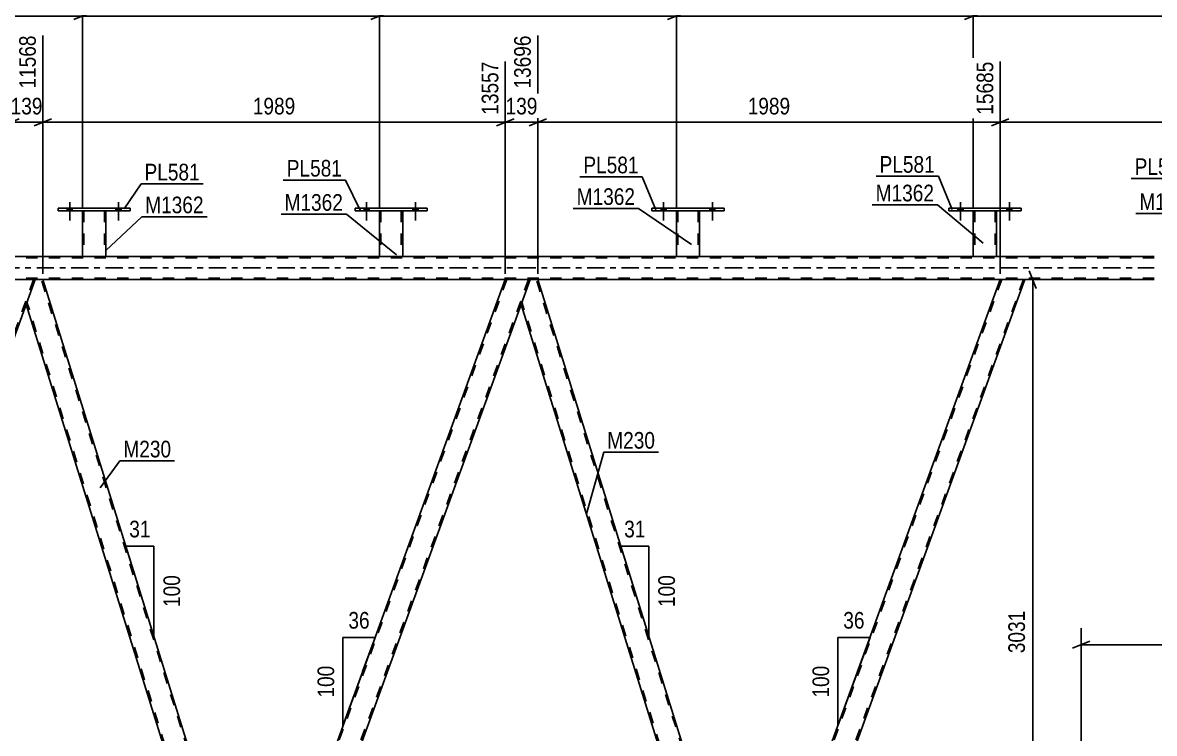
# Model space of a CAD drawing. Header units: millimetres. Extents: x 0 to 841, y 0 to 594.
# Drawn here: x 546 to 740.7, y 363.5 to 485.7 of the extents above; entities that cross this region are included whole.
import ezdxf

# ---------------------------------------------------------------- set-up
doc = ezdxf.new("R2010")
doc.units = ezdxf.units.MM
doc.linetypes.add('DXK_LINE_DOT2', pattern=[3.9198, 1.9599, -1.9599])
doc.linetypes.add('DXK_LINE_DOT3', pattern=[5.9187, 2.979, -0.9799, 0.9799, -0.9799])
doc.styles.add('Arial Narrow', font='ARIALN.TTF', dxfattribs={"height": 0.2})

# ---------------------------------------------------------------- blocks, each defined once
blk = doc.blocks.new('Bolt-247305070-21699 - 2862')
at = {"linetype": 'Continuous'}
for points in [[(706.92, 453.36), (707.8, 453.36), (707.8, 453.84), (706.92, 453.84)], [(715.32, 453.36), (716.2, 453.36), (716.2, 453.84), (715.32, 453.84)]]:
    blk.add_hatch(color=1, dxfattribs=at).paths.add_polyline_path(points)
at = {"color": 1, "linetype": 'Continuous'}
for p, q in [((706.92, 453.84), (706.92, 453.36)), ((707.36, 454.84), (707.36, 451.72)), ((707.8, 453.84), (707.8, 453.36)), ((715.32, 453.84), (715.32, 453.36)), ((715.76, 454.84), (715.76, 451.72)), ((716.2, 453.84), (716.2, 453.36))]:
    blk.add_line(p, q, dxfattribs=at)
blk = doc.blocks.new('Part-247305070-2915 - 2862')
at = {"color": 7, "linetype": 'DXK_LINE_DOT2'}
for p, q in [((740.65, 445.28), (86.78, 445.28)), ((560.32, 445.52), (556.32, 445.52)), ((611.4, 445.52), (607.4, 445.52)), ((662.48, 445.52), (658.48, 445.52)), ((713.56, 445.52), (709.56, 445.52)), ((740.65, 441.76), (86.78, 441.76)), ((549.49, 441.52), (543.92, 441.52)), ((634.63, 441.52), (629.05, 441.52)), ((718.44, 441.52), (714.19, 441.52))]:
    blk.add_line(p, q, dxfattribs=at)
at = {"color": 2, "linetype": 'Continuous'}
for p, q in [((556.32, 445.52), (509.24, 445.52)), ((607.4, 445.52), (560.32, 445.52)), ((658.48, 445.52), (611.4, 445.52)), ((709.56, 445.52), (662.48, 445.52)), ((740.65, 445.52), (713.56, 445.52)), ((629.05, 441.52), (549.49, 441.52)), ((714.19, 441.52), (634.63, 441.52)), ((740.65, 441.52), (718.44, 441.52))]:
    blk.add_line(p, q, dxfattribs=at)
at = {"color": 7, "linetype": 'DXK_LINE_DOT3'}
blk.add_line((86.78, 443.52), (740.65, 443.52), dxfattribs=at)
blk = doc.blocks.new('Bolt-247305070-21697 - 2862')
at = {"linetype": 'Continuous'}
for points in [[(655.84, 453.36), (656.72, 453.36), (656.72, 453.84), (655.84, 453.84)], [(664.24, 453.36), (665.12, 453.36), (665.12, 453.84), (664.24, 453.84)]]:
    blk.add_hatch(color=1, dxfattribs=at).paths.add_polyline_path(points)
at = {"color": 1, "linetype": 'Continuous'}
for p, q in [((655.84, 453.84), (655.84, 453.36)), ((656.28, 454.84), (656.28, 451.72)), ((656.72, 453.84), (656.72, 453.36)), ((664.24, 453.84), (664.24, 453.36)), ((664.68, 454.84), (664.68, 451.72)), ((665.12, 453.84), (665.12, 453.36))]:
    blk.add_line(p, q, dxfattribs=at)
blk = doc.blocks.new('Part-247305070-21668 - 2862')
at = {"color": 2, "linetype": 'Continuous'}
for p, q in [((603.2, 453.36), (603.2, 453.84)), ((603.2, 453.84), (615.6, 453.84)), ((615.6, 453.84), (615.6, 453.36)), ((615.6, 453.36), (603.2, 453.36))]:
    blk.add_line(p, q, dxfattribs=at)
blk = doc.blocks.new('Part-247305070-21666 - 2862')
at = {"color": 2, "linetype": 'Continuous'}
for p, q in [((552.12, 453.36), (552.12, 453.84)), ((552.12, 453.84), (564.52, 453.84)), ((564.52, 453.84), (564.52, 453.36)), ((564.52, 453.36), (552.12, 453.36))]:
    blk.add_line(p, q, dxfattribs=at)
blk = doc.blocks.new('Part-247305070-3084 - 2862')
at = {"color": 7, "linetype": 'DXK_LINE_DOT2'}
for p, q in [((629.31, 441.52), (585.19, 320.3)), ((633.05, 441.52), (588.93, 320.3)), ((633.31, 441.52), (631.76, 437.26)), ((586.69, 325.12), (584.93, 320.3)), ((590.94, 325.12), (589.19, 320.3)), ((589.19, 320.3), (584.93, 320.3))]:
    blk.add_line(p, q, dxfattribs=at)
at = {"color": 2, "linetype": 'Continuous'}
for p, q in [((629.05, 441.52), (586.69, 325.12)), ((629.05, 441.52), (633.31, 441.52)), ((631.76, 437.26), (590.94, 325.12))]:
    blk.add_line(p, q, dxfattribs=at)
blk = doc.blocks.new('Part-247305070-3089 - 2862')
at = {"color": 2, "linetype": 'Continuous'}
for p, q in [((633.31, 441.52), (631.76, 437.26)), ((634.63, 441.52), (633.31, 441.52)), ((671.33, 323.77), (634.63, 441.52)), ((631.76, 437.26), (668.22, 320.3)), ((671.33, 323.77), (671.06, 323.02)), ((671.06, 323.02), (670.07, 320.3))]:
    blk.add_line(p, q, dxfattribs=at)
at = {"color": 7, "linetype": 'DXK_LINE_DOT2'}
for p, q in [((671.19, 323.39), (634.38, 441.52)), ((668.47, 320.3), (631.9, 437.64)), ((671.31, 323.71), (671.06, 323.02)), ((670.07, 320.3), (668.22, 320.3))]:
    blk.add_line(p, q, dxfattribs=at)
blk = doc.blocks.new('Part-247305070-3094 - 2862')
at = {"color": 7, "linetype": 'DXK_LINE_DOT2'}
for p, q in [((714.44, 441.52), (670.32, 320.3)), ((718.19, 441.52), (674.07, 320.3)), ((671.33, 323.77), (670.07, 320.3)), ((674.32, 320.3), (670.07, 320.3))]:
    blk.add_line(p, q, dxfattribs=at)
at = {"color": 2, "linetype": 'Continuous'}
for p, q in [((714.19, 441.52), (671.33, 323.77)), ((718.44, 441.52), (674.32, 320.3)), ((714.19, 441.52), (718.44, 441.52))]:
    blk.add_line(p, q, dxfattribs=at)
blk = doc.blocks.new('Bolt-247305070-21696 - 2862')
at = {"linetype": 'Continuous'}
for points in [[(655.84, 453.36), (656.72, 453.36), (656.72, 453.84), (655.84, 453.84)], [(664.24, 453.36), (665.12, 453.36), (665.12, 453.84), (664.24, 453.84)]]:
    blk.add_hatch(color=1, dxfattribs=at).paths.add_polyline_path(points)
at = {"color": 1, "linetype": 'Continuous'}
for p, q in [((655.84, 453.84), (655.84, 453.36)), ((656.28, 454.84), (656.28, 451.72)), ((656.72, 453.84), (656.72, 453.36)), ((664.24, 453.84), (664.24, 453.36)), ((664.68, 454.84), (664.68, 451.72)), ((665.12, 453.84), (665.12, 453.36))]:
    blk.add_line(p, q, dxfattribs=at)
blk = doc.blocks.new('Part-247305070-3147 - 2862')
at = {"color": 7, "linetype": 'DXK_LINE_DOT2'}
for p, q in [((544.17, 441.52), (500.05, 320.3)), ((547.92, 441.52), (503.8, 320.3)), ((548.17, 441.52), (546.63, 437.26)), ((501.06, 323.77), (499.8, 320.3)), ((504.05, 320.3), (499.8, 320.3))]:
    blk.add_line(p, q, dxfattribs=at)
at = {"color": 2, "linetype": 'Continuous'}
for p, q in [((543.92, 441.52), (501.06, 323.77)), ((543.92, 441.52), (548.17, 441.52)), ((546.63, 437.26), (504.05, 320.3))]:
    blk.add_line(p, q, dxfattribs=at)
blk = doc.blocks.new('Part-247305070-3152 - 2862')
at = {"color": 2, "linetype": 'Continuous'}
for p, q in [((548.17, 441.52), (546.63, 437.26)), ((549.49, 441.52), (548.17, 441.52)), ((585.77, 325.12), (549.49, 441.52)), ((581.58, 325.12), (546.63, 437.26))]:
    blk.add_line(p, q, dxfattribs=at)
at = {"color": 7, "linetype": 'DXK_LINE_DOT2'}
for p, q in [((586.06, 323.39), (549.24, 441.52)), ((583.34, 320.3), (546.76, 437.64)), ((583.09, 320.3), (581.58, 325.12)), ((586.19, 323.77), (585.77, 325.12)), ((584.93, 320.3), (586.19, 323.77)), ((583.09, 320.3), (584.93, 320.3))]:
    blk.add_line(p, q, dxfattribs=at)
blk = doc.blocks.new('Part-247305070-21672 - 2862')
at = {"color": 2, "linetype": 'Continuous'}
for p, q in [((705.36, 453.36), (705.36, 453.84)), ((705.36, 453.84), (717.76, 453.84)), ((717.76, 453.84), (717.76, 453.36)), ((717.76, 453.36), (705.36, 453.36))]:
    blk.add_line(p, q, dxfattribs=at)
blk = doc.blocks.new('Part-247305070-21665 - 2862')
at = {"color": 2, "linetype": 'Continuous'}
for p, q in [((556.32, 445.52), (556.32, 453.36)), ((560.32, 453.36), (560.32, 445.52)), ((560.28, 445.52), (556.32, 445.52)), ((560.32, 445.52), (560.28, 445.52))]:
    blk.add_line(p, q, dxfattribs=at)
at = {"color": 7, "linetype": 'DXK_LINE_DOT2'}
for p, q in [((556.32, 453.36), (560.32, 453.36)), ((556.32, 453.36), (556.32, 453.36)), ((556.32, 453.36), (556.32, 453.36)), ((556.56, 453.36), (556.56, 445.52)), ((560.08, 453.36), (560.08, 445.52)), ((560.32, 453.36), (560.32, 453.36)), ((560.32, 453.36), (560.32, 453.36)), ((560.06, 445.52), (560.08, 445.52))]:
    blk.add_line(p, q, dxfattribs=at)
blk = doc.blocks.new('Part-247305070-21667 - 2862')
at = {"color": 2, "linetype": 'Continuous'}
for p, q in [((607.4, 445.52), (607.4, 453.36)), ((611.4, 453.36), (611.4, 445.52)), ((611.36, 445.52), (607.4, 445.52)), ((611.4, 445.52), (611.36, 445.52))]:
    blk.add_line(p, q, dxfattribs=at)
at = {"color": 7, "linetype": 'DXK_LINE_DOT2'}
for p, q in [((607.4, 453.36), (611.4, 453.36)), ((607.4, 453.36), (607.4, 453.36)), ((607.4, 453.36), (607.4, 453.36)), ((607.64, 453.36), (607.64, 445.52)), ((611.16, 453.36), (611.16, 445.52)), ((611.4, 453.36), (611.4, 453.36)), ((611.4, 453.36), (611.4, 453.36)), ((611.14, 445.52), (611.16, 445.52))]:
    blk.add_line(p, q, dxfattribs=at)
blk = doc.blocks.new('Part-247305070-21669 - 2862')
at = {"color": 2, "linetype": 'Continuous'}
for p, q in [((658.48, 445.52), (658.48, 453.36)), ((662.48, 453.36), (662.48, 445.52)), ((662.45, 445.52), (658.48, 445.52)), ((662.48, 445.52), (662.45, 445.52))]:
    blk.add_line(p, q, dxfattribs=at)
at = {"color": 7, "linetype": 'DXK_LINE_DOT2'}
for p, q in [((658.48, 453.36), (662.48, 453.36)), ((658.48, 453.36), (658.48, 453.36)), ((658.48, 453.36), (658.48, 453.36)), ((658.72, 453.36), (658.72, 445.52)), ((662.24, 453.36), (662.24, 445.52)), ((662.48, 453.36), (662.48, 453.36)), ((662.48, 453.36), (662.48, 453.36)), ((662.22, 445.52), (662.24, 445.52))]:
    blk.add_line(p, q, dxfattribs=at)
blk = doc.blocks.new('Part-247305070-21670 - 2862')
at = {"color": 2, "linetype": 'Continuous'}
for p, q in [((654.28, 453.36), (654.28, 453.84)), ((654.28, 453.84), (666.68, 453.84)), ((666.68, 453.84), (666.68, 453.36)), ((666.68, 453.36), (654.28, 453.36))]:
    blk.add_line(p, q, dxfattribs=at)
blk = doc.blocks.new('Part-247305070-21671 - 2862')
at = {"color": 2, "linetype": 'Continuous'}
for p, q in [((709.56, 445.52), (709.56, 453.36)), ((713.56, 453.36), (713.56, 445.52)), ((713.53, 445.52), (709.56, 445.52)), ((713.56, 445.52), (713.53, 445.52))]:
    blk.add_line(p, q, dxfattribs=at)
at = {"color": 7, "linetype": 'DXK_LINE_DOT2'}
for p, q in [((709.56, 453.36), (713.56, 453.36)), ((709.56, 453.36), (709.56, 453.36)), ((709.56, 453.36), (709.56, 453.36)), ((709.8, 453.36), (709.8, 445.52)), ((713.32, 453.36), (713.32, 445.52)), ((713.56, 453.36), (713.56, 453.36)), ((713.56, 453.36), (713.56, 453.36)), ((713.3, 445.52), (713.32, 445.52))]:
    blk.add_line(p, q, dxfattribs=at)
blk = doc.blocks.new('Bolt-247305070-21692 - 2862')
at = {"linetype": 'Continuous'}
for points in [[(553.68, 453.36), (554.56, 453.36), (554.56, 453.84), (553.68, 453.84)], [(562.08, 453.36), (562.96, 453.36), (562.96, 453.84), (562.08, 453.84)]]:
    blk.add_hatch(color=1, dxfattribs=at).paths.add_polyline_path(points)
at = {"color": 1, "linetype": 'Continuous'}
for p, q in [((553.68, 453.84), (553.68, 453.36)), ((554.12, 454.84), (554.12, 451.72)), ((554.56, 453.84), (554.56, 453.36)), ((562.08, 453.84), (562.08, 453.36)), ((562.52, 454.84), (562.52, 451.72)), ((562.96, 453.84), (562.96, 453.36))]:
    blk.add_line(p, q, dxfattribs=at)
blk = doc.blocks.new('Bolt-247305070-21693 - 2862')
at = {"linetype": 'Continuous'}
for points in [[(553.68, 453.36), (554.56, 453.36), (554.56, 453.84), (553.68, 453.84)], [(562.08, 453.36), (562.96, 453.36), (562.96, 453.84), (562.08, 453.84)]]:
    blk.add_hatch(color=1, dxfattribs=at).paths.add_polyline_path(points)
at = {"color": 1, "linetype": 'Continuous'}
for p, q in [((553.68, 453.84), (553.68, 453.36)), ((554.12, 454.84), (554.12, 451.72)), ((554.56, 453.84), (554.56, 453.36)), ((562.08, 453.84), (562.08, 453.36)), ((562.52, 454.84), (562.52, 451.72)), ((562.96, 453.84), (562.96, 453.36))]:
    blk.add_line(p, q, dxfattribs=at)
blk = doc.blocks.new('Bolt-247305070-21694 - 2862')
at = {"linetype": 'Continuous'}
for points in [[(604.76, 453.36), (605.64, 453.36), (605.64, 453.84), (604.76, 453.84)], [(613.16, 453.36), (614.04, 453.36), (614.04, 453.84), (613.16, 453.84)]]:
    blk.add_hatch(color=1, dxfattribs=at).paths.add_polyline_path(points)
at = {"color": 1, "linetype": 'Continuous'}
for p, q in [((604.76, 453.84), (604.76, 453.36)), ((605.2, 454.84), (605.2, 451.72)), ((605.64, 453.84), (605.64, 453.36)), ((613.16, 453.84), (613.16, 453.36)), ((613.6, 454.84), (613.6, 451.72)), ((614.04, 453.84), (614.04, 453.36))]:
    blk.add_line(p, q, dxfattribs=at)
blk = doc.blocks.new('Bolt-247305070-21695 - 2862')
at = {"linetype": 'Continuous'}
for points in [[(604.76, 453.36), (605.64, 453.36), (605.64, 453.84), (604.76, 453.84)], [(613.16, 453.36), (614.04, 453.36), (614.04, 453.84), (613.16, 453.84)]]:
    blk.add_hatch(color=1, dxfattribs=at).paths.add_polyline_path(points)
at = {"color": 1, "linetype": 'Continuous'}
for p, q in [((604.76, 453.84), (604.76, 453.36)), ((605.2, 454.84), (605.2, 451.72)), ((605.64, 453.84), (605.64, 453.36)), ((613.16, 453.84), (613.16, 453.36)), ((613.6, 454.84), (613.6, 451.72)), ((614.04, 453.84), (614.04, 453.36))]:
    blk.add_line(p, q, dxfattribs=at)
blk = doc.blocks.new('Bolt-247305070-21698 - 2862')
at = {"linetype": 'Continuous'}
for points in [[(706.92, 453.36), (707.8, 453.36), (707.8, 453.84), (706.92, 453.84)], [(715.32, 453.36), (716.2, 453.36), (716.2, 453.84), (715.32, 453.84)]]:
    blk.add_hatch(color=1, dxfattribs=at).paths.add_polyline_path(points)
at = {"color": 1, "linetype": 'Continuous'}
for p, q in [((706.92, 453.84), (706.92, 453.36)), ((707.36, 454.84), (707.36, 451.72)), ((707.8, 453.84), (707.8, 453.36)), ((715.32, 453.84), (715.32, 453.36)), ((715.76, 454.84), (715.76, 451.72)), ((716.2, 453.84), (716.2, 453.36))]:
    blk.add_line(p, q, dxfattribs=at)
blk = doc.blocks.new('StraightDimension-247305070-39368 - 2862')
at = {"color": 7, "linetype": 'Continuous'}
for p, q in [((709.56, 453.84), (709.56, 497.3)), ((754.55, 453.84), (754.55, 497.3)), ((711.06, 487.46), (708.06, 486.26)), ((709.56, 486.86), (754.55, 486.86)), ((753.05, 486.26), (756.05, 487.46))]:
    blk.add_line(p, q, dxfattribs=at)
at = {"color": 0, "linetype": 'Continuous'}
blk.add_wipeout([(753.95, 497.9), (749.75, 497.9), (749.75, 487.56), (753.95, 487.56)], dxfattribs=at)
at = {"color": 0}
blk.add_wipeout([(736.31, 487.61), (736.31, 491.81), (727.8, 491.81), (727.8, 487.61)], dxfattribs=at)
at = {"color": 3, "linetype": 'Continuous', "style": 'Arial Narrow'}
blk.add_text('16847', height=2.863, rotation=90.0002, dxfattribs=at).set_placement((753.35, 488.16))
at = {"color": 3, "style": 'Arial Narrow'}
blk.add_text('1277', height=2.863, dxfattribs=at).set_placement((728.4, 488.21))
blk = doc.blocks.new('StraightDimension-247305070-3946 - 2862')
at = {"color": 7, "linetype": 'Continuous'}
for p, q in [((549.49, 442.52), (549.49, 483.53)), ((543.92, 442.52), (543.92, 479.03)), ((542.42, 467.99), (545.42, 469.19)), ((550.99, 469.19), (547.99, 467.99)), ((543.92, 468.59), (549.49, 468.59))]:
    blk.add_line(p, q, dxfattribs=at)
at = {"color": 0}
blk.add_wipeout([(550.05, 469.34), (550.05, 473.54), (543.36, 473.54), (543.36, 469.34)], dxfattribs=at)
at = {"color": 0, "linetype": 'Continuous'}
blk.add_wipeout([(548.89, 484.13), (544.69, 484.13), (544.69, 473.79), (548.89, 473.79)], dxfattribs=at)
at = {"color": 3, "linetype": 'Continuous', "style": 'Arial Narrow'}
blk.add_text('11568', height=2.863, rotation=90.0002, dxfattribs=at).set_placement((548.29, 474.39))
at = {"color": 3, "style": 'Arial Narrow'}
blk.add_text('139', height=2.863, dxfattribs=at).set_placement((543.96, 469.94))
blk = doc.blocks.new('AngleDimension-247305070-20031 - 2862')
at = {"color": 7, "linetype": 'Continuous'}
for p, q in [((601.11, 379.98), (606.65, 379.98)), ((601.11, 364.75), (606.65, 379.98)), ((601.11, 364.75), (601.11, 379.98)), ((604.51, 374.1), (606.65, 379.98))]:
    blk.add_line(p, q, dxfattribs=at)
at = {"color": 0}
for points in [[(606.31, 380.88), (606.31, 385.08), (601.46, 385.08), (601.46, 380.88)], [(600.21, 375.71), (596.01, 375.71), (596.01, 369.02), (600.21, 369.02)]]:
    blk.add_wipeout(points, dxfattribs=at)
at = {"color": 3, "style": 'Arial Narrow'}
blk.add_text('36', height=2.863, dxfattribs=at).set_placement((602.06, 381.48))
blk.add_text('100', height=2.863, rotation=90.0002, dxfattribs=at).set_placement((599.61, 369.62))
blk = doc.blocks.new('AngleDimension-247305070-20045 - 2862')
at = {"color": 7, "linetype": 'Continuous'}
for p, q in [((686.25, 379.98), (691.79, 379.98)), ((686.25, 364.75), (691.79, 379.98)), ((686.25, 364.75), (686.25, 379.98)), ((689.65, 374.1), (691.79, 379.98))]:
    blk.add_line(p, q, dxfattribs=at)
at = {"color": 0}
for points in [[(691.45, 380.88), (691.45, 385.08), (686.59, 385.08), (686.59, 380.88)], [(685.35, 375.71), (681.15, 375.71), (681.15, 369.02), (685.35, 369.02)]]:
    blk.add_wipeout(points, dxfattribs=at)
at = {"color": 3, "style": 'Arial Narrow'}
blk.add_text('36', height=2.863, dxfattribs=at).set_placement((687.19, 381.48))
blk.add_text('100', height=2.863, rotation=90.0002, dxfattribs=at).set_placement((684.75, 369.62))
blk = doc.blocks.new('StraightDimension-247305070-39369 - 2862')
at = {"color": 7, "linetype": 'Continuous'}
for p, q in [((658.48, 453.84), (658.48, 497.3)), ((709.56, 453.84), (709.56, 497.3)), ((659.98, 487.46), (656.98, 486.26)), ((658.48, 486.86), (709.56, 486.86)), ((708.06, 486.26), (711.06, 487.46))]:
    blk.add_line(p, q, dxfattribs=at)
at = {"color": 0, "linetype": 'Continuous'}
blk.add_wipeout([(708.96, 497.9), (704.76, 497.9), (704.76, 487.56), (708.96, 487.56)], dxfattribs=at)
at = {"color": 0}
blk.add_wipeout([(688.28, 487.61), (688.28, 491.81), (679.77, 491.81), (679.77, 487.61)], dxfattribs=at)
at = {"color": 3, "linetype": 'Continuous', "style": 'Arial Narrow'}
blk.add_text('15570', height=2.863, rotation=90.0002, dxfattribs=at).set_placement((708.36, 488.16))
at = {"color": 3, "style": 'Arial Narrow'}
blk.add_text('1277', height=2.863, dxfattribs=at).set_placement((680.37, 488.21))
blk = doc.blocks.new('StraightDimension-247305070-3872 - 2862')
at = {"color": 7, "linetype": 'Continuous'}
for p, q in [((714.19, 442.52), (714.19, 479.03)), ((779.28, 446.52), (779.28, 479.03)), ((715.69, 469.19), (712.69, 467.99)), ((777.78, 467.99), (780.78, 469.19)), ((714.19, 468.59), (779.28, 468.59))]:
    blk.add_line(p, q, dxfattribs=at)
at = {"color": 0, "linetype": 'Continuous'}
blk.add_wipeout([(778.68, 479.63), (774.48, 479.63), (774.48, 469.29), (778.68, 469.29)], dxfattribs=at)
at = {"color": 0}
blk.add_wipeout([(750.99, 469.34), (750.99, 473.54), (742.47, 473.54), (742.47, 469.34)], dxfattribs=at)
at = {"color": 3, "linetype": 'Continuous', "style": 'Arial Narrow'}
blk.add_text('17465', height=2.863, rotation=90.0002, dxfattribs=at).set_placement((778.08, 469.89))
at = {"color": 3, "style": 'Arial Narrow'}
blk.add_text('1780', height=2.863, dxfattribs=at).set_placement((743.07, 469.94))
blk = doc.blocks.new('StraightDimension-247305070-3883 - 2862')
at = {"color": 7, "linetype": 'Continuous'}
for p, q in [((634.63, 442.52), (634.63, 483.53)), ((714.19, 442.52), (714.19, 479.03)), ((636.13, 469.19), (633.13, 467.99)), ((712.69, 467.99), (715.69, 469.19)), ((634.63, 468.59), (714.19, 468.59))]:
    blk.add_line(p, q, dxfattribs=at)
at = {"color": 0, "linetype": 'Continuous'}
blk.add_wipeout([(713.59, 479.63), (709.39, 479.63), (709.39, 469.29), (713.59, 469.29)], dxfattribs=at)
at = {"color": 0}
blk.add_wipeout([(678.66, 469.34), (678.66, 473.54), (670.15, 473.54), (670.15, 469.34)], dxfattribs=at)
at = {"color": 3, "linetype": 'Continuous', "style": 'Arial Narrow'}
blk.add_text('15685', height=2.863, rotation=90.0002, dxfattribs=at).set_placement((712.99, 469.89))
at = {"color": 3, "style": 'Arial Narrow'}
blk.add_text('1989', height=2.863, dxfattribs=at).set_placement((670.75, 469.94))
blk = doc.blocks.new('StraightDimension-247305070-3904 - 2862')
at = {"color": 7, "linetype": 'Continuous'}
for p, q in [((634.63, 442.52), (634.63, 483.53)), ((629.05, 442.52), (629.05, 479.03)), ((627.55, 467.99), (630.55, 469.19)), ((636.13, 469.19), (633.13, 467.99)), ((629.05, 468.59), (634.63, 468.59))]:
    blk.add_line(p, q, dxfattribs=at)
at = {"color": 0}
blk.add_wipeout([(635.18, 469.34), (635.18, 473.54), (628.5, 473.54), (628.5, 469.34)], dxfattribs=at)
at = {"color": 0, "linetype": 'Continuous'}
blk.add_wipeout([(634.03, 484.13), (629.83, 484.13), (629.83, 473.79), (634.03, 473.79)], dxfattribs=at)
at = {"color": 3, "linetype": 'Continuous', "style": 'Arial Narrow'}
blk.add_text('13696', height=2.863, rotation=90.0002, dxfattribs=at).set_placement((633.43, 474.39))
at = {"color": 3, "style": 'Arial Narrow'}
blk.add_text('139', height=2.863, dxfattribs=at).set_placement((629.1, 469.94))
blk = doc.blocks.new('StraightDimension-247305070-3925 - 2862')
at = {"color": 7, "linetype": 'Continuous'}
for p, q in [((549.49, 442.52), (549.49, 483.53)), ((629.05, 442.52), (629.05, 479.03)), ((550.99, 469.19), (547.99, 467.99)), ((627.55, 467.99), (630.55, 469.19)), ((549.49, 468.59), (629.05, 468.59))]:
    blk.add_line(p, q, dxfattribs=at)
at = {"color": 0, "linetype": 'Continuous'}
blk.add_wipeout([(628.45, 479.63), (624.25, 479.63), (624.25, 469.29), (628.45, 469.29)], dxfattribs=at)
at = {"color": 0}
blk.add_wipeout([(593.53, 469.34), (593.53, 473.54), (585.02, 473.54), (585.02, 469.34)], dxfattribs=at)
at = {"color": 3, "linetype": 'Continuous', "style": 'Arial Narrow'}
blk.add_text('13557', height=2.863, rotation=90.0002, dxfattribs=at).set_placement((627.85, 469.89))
at = {"color": 3, "style": 'Arial Narrow'}
blk.add_text('1989', height=2.863, dxfattribs=at).set_placement((585.62, 469.94))
blk = doc.blocks.new('StraightDimension-247305070-4208 - 2862')
at = {"color": 7, "linetype": 'Continuous'}
for p, q in [((720.39, 440.02), (719.19, 443.02)), ((715.19, 441.52), (722.19, 441.52)), ((719.79, 320.3), (719.79, 441.52)), ((719.19, 321.8), (720.39, 318.8)), ((671.07, 320.3), (722.19, 320.3))]:
    blk.add_line(p, q, dxfattribs=at)
at = {"color": 0}
blk.add_wipeout([(719.04, 385.16), (714.84, 385.16), (714.84, 376.65), (719.04, 376.65)], dxfattribs=at)
at = {"color": 3, "style": 'Arial Narrow'}
blk.add_text('3031', height=2.863, rotation=90.0002, dxfattribs=at).set_placement((718.44, 377.25))
blk = doc.blocks.new('StraightDimension-247305070-4255 - 2862')
at = {"color": 7, "linetype": 'Continuous'}
for p, q in [((798.08, 442.02), (796.88, 445.02)), ((780.92, 443.52), (799.88, 443.52)), ((797.48, 317.66), (797.48, 443.52)), ((730.18, 317.66), (799.88, 317.66)), ((796.88, 319.16), (798.08, 316.16))]:
    blk.add_line(p, q, dxfattribs=at)
at = {"color": 0}
blk.add_wipeout([(796.73, 384.84), (792.53, 384.84), (792.53, 376.33), (796.73, 376.33)], dxfattribs=at)
at = {"color": 3, "style": 'Arial Narrow'}
blk.add_text('3147', height=2.863, rotation=90.0002, dxfattribs=at).set_placement((796.13, 376.93))
blk = doc.blocks.new('StraightDimension-247305070-14807 - 2862')
at = {"color": 7, "linetype": 'Continuous'}
for p, q in [((779.28, 440.52), (779.28, 376.31)), ((728.12, 321.3), (728.12, 381.56)), ((729.62, 379.31), (726.62, 378.11)), ((728.12, 378.71), (779.28, 378.71)), ((777.78, 378.11), (780.78, 379.31))]:
    blk.add_line(p, q, dxfattribs=at)
at = {"color": 0}
blk.add_wipeout([(757.95, 379.46), (757.95, 383.66), (749.44, 383.66), (749.44, 379.46)], dxfattribs=at)
at = {"color": 3, "style": 'Arial Narrow'}
blk.add_text('1431', height=2.863, dxfattribs=at).set_placement((750.04, 380.06))
blk = doc.blocks.new('AngleDimension-247305070-20059 - 2862')
at = {"color": 7, "linetype": 'Continuous'}
for p, q in [((650.99, 389.03), (648.91, 395.68)), ((653.73, 395.68), (648.91, 395.68)), ((653.73, 380.21), (648.91, 395.68)), ((653.73, 380.21), (653.73, 395.68))]:
    blk.add_line(p, q, dxfattribs=at)
at = {"color": 0}
for points in [[(653.75, 396.58), (653.75, 400.78), (648.9, 400.78), (648.9, 396.58)], [(658.83, 391.29), (654.63, 391.29), (654.63, 384.6), (658.83, 384.6)]]:
    blk.add_wipeout(points, dxfattribs=at)
at = {"color": 3, "style": 'Arial Narrow'}
blk.add_text('31', height=2.863, dxfattribs=at).set_placement((649.5, 397.18))
blk.add_text('100', height=2.863, rotation=90.0002, dxfattribs=at).set_placement((658.23, 385.2))
blk = doc.blocks.new('AngleDimension-247305070-20073 - 2862')
at = {"color": 7, "linetype": 'Continuous'}
for p, q in [((565.85, 389.03), (563.78, 395.68)), ((568.6, 395.68), (563.78, 395.68)), ((568.6, 380.21), (563.78, 395.68)), ((568.6, 380.21), (568.6, 395.68))]:
    blk.add_line(p, q, dxfattribs=at)
at = {"color": 0}
for points in [[(568.62, 396.58), (568.62, 400.78), (563.76, 400.78), (563.76, 396.58)], [(573.7, 391.29), (569.5, 391.29), (569.5, 384.6), (573.7, 384.6)]]:
    blk.add_wipeout(points, dxfattribs=at)
at = {"color": 3, "style": 'Arial Narrow'}
blk.add_text('31', height=2.863, dxfattribs=at).set_placement((564.36, 397.18))
blk.add_text('100', height=2.863, rotation=90.0002, dxfattribs=at).set_placement((573.1, 385.2))
blk = doc.blocks.new('StraightDimension-247305070-39370 - 2862')
at = {"color": 7, "linetype": 'Continuous'}
for p, q in [((607.4, 453.7), (607.4, 497.3)), ((658.48, 453.84), (658.48, 497.3)), ((608.9, 487.46), (605.9, 486.26)), ((607.4, 486.86), (658.48, 486.86)), ((656.98, 486.26), (659.98, 487.46))]:
    blk.add_line(p, q, dxfattribs=at)
at = {"color": 0, "linetype": 'Continuous'}
blk.add_wipeout([(657.88, 497.9), (653.68, 497.9), (653.68, 487.56), (657.88, 487.56)], dxfattribs=at)
at = {"color": 0}
blk.add_wipeout([(637.2, 487.61), (637.2, 491.81), (628.69, 491.81), (628.69, 487.61)], dxfattribs=at)
at = {"color": 3, "linetype": 'Continuous', "style": 'Arial Narrow'}
blk.add_text('14293', height=2.863, rotation=90.0002, dxfattribs=at).set_placement((657.28, 488.16))
at = {"color": 3, "style": 'Arial Narrow'}
blk.add_text('1277', height=2.863, dxfattribs=at).set_placement((629.29, 488.21))
blk = doc.blocks.new('StraightDimension-247305070-39371 - 2862')
at = {"color": 7, "linetype": 'Continuous'}
for p, q in [((556.32, 453.95), (556.32, 497.3)), ((607.4, 453.7), (607.4, 497.3)), ((557.82, 487.46), (554.82, 486.26)), ((556.32, 486.86), (607.4, 486.86)), ((605.9, 486.26), (608.9, 487.46))]:
    blk.add_line(p, q, dxfattribs=at)
at = {"color": 0, "linetype": 'Continuous'}
blk.add_wipeout([(606.8, 497.9), (602.6, 497.9), (602.6, 487.56), (606.8, 487.56)], dxfattribs=at)
at = {"color": 0}
blk.add_wipeout([(586.12, 487.61), (586.12, 491.81), (577.6, 491.81), (577.6, 487.61)], dxfattribs=at)
at = {"color": 3, "linetype": 'Continuous', "style": 'Arial Narrow'}
blk.add_text('13015', height=2.863, rotation=90.0002, dxfattribs=at).set_placement((606.2, 488.16))
at = {"color": 3, "style": 'Arial Narrow'}
blk.add_text('1277', height=2.863, dxfattribs=at).set_placement((578.2, 488.21))
blk = doc.blocks.new('StraightDimension-247305070-39372 - 2862')
at = {"color": 7, "linetype": 'Continuous'}
for p, q in [((505.24, 453.95), (505.24, 497.3)), ((556.32, 453.95), (556.32, 497.3)), ((506.74, 487.46), (503.74, 486.26)), ((505.24, 486.86), (556.32, 486.86)), ((554.82, 486.26), (557.82, 487.46))]:
    blk.add_line(p, q, dxfattribs=at)
at = {"color": 0, "linetype": 'Continuous'}
blk.add_wipeout([(555.72, 497.9), (551.52, 497.9), (551.52, 487.56), (555.72, 487.56)], dxfattribs=at)
at = {"color": 0}
blk.add_wipeout([(535.04, 487.61), (535.04, 491.81), (526.52, 491.81), (526.52, 487.61)], dxfattribs=at)
at = {"color": 3, "linetype": 'Continuous', "style": 'Arial Narrow'}
blk.add_text('11738', height=2.863, rotation=90.0002, dxfattribs=at).set_placement((555.12, 488.16))
at = {"color": 3, "style": 'Arial Narrow'}
blk.add_text('1277', height=2.863, dxfattribs=at).set_placement((527.12, 488.21))
blk = doc.blocks.new('Mark-247305070-39614 - 2862')
at = {"color": 0}
blk.add_wipeout([(651.38, 454.37), (651.38, 457.37), (641.33, 457.37), (641.33, 454.37)], dxfattribs=at)
blk.add_wipeout([(651.38, 454.37), (651.38, 457.37), (641.33, 457.37), (641.33, 454.37)], dxfattribs=at)
at = {"color": 30, "linetype": 'Continuous'}
for p in [(640.73, 453.77), (661.1, 447.57)]:
    blk.add_line(p, (651.98, 453.77), dxfattribs=at)
at = {"color": 3, "style": 'Arial Narrow'}
blk.add_text('M1362', height=2.863, dxfattribs=at).set_placement((641.33, 454.37))
blk = doc.blocks.new('Mark-247305070-3085 - 2862')
at = {"color": 0}
blk.add_wipeout([(654.81, 412.44), (654.81, 415.44), (646.59, 415.44), (646.59, 412.44)], dxfattribs=at)
blk.add_wipeout([(654.81, 412.44), (654.81, 415.44), (646.59, 415.44), (646.59, 412.44)], dxfattribs=at)
at = {"color": 30, "linetype": 'Continuous'}
for p, q in [((643, 401.22), (645.99, 411.84)), ((645.99, 411.84), (655.41, 411.84))]:
    blk.add_line(p, q, dxfattribs=at)
at = {"color": 3, "style": 'Arial Narrow'}
blk.add_text('M230', height=2.863, dxfattribs=at).set_placement((646.59, 412.44))
blk = doc.blocks.new('Mark-247305070-3148 - 2862')
at = {"color": 0}
blk.add_wipeout([(571.57, 410.94), (571.57, 413.94), (563.35, 413.94), (563.35, 410.94)], dxfattribs=at)
blk.add_wipeout([(571.57, 410.94), (571.57, 413.94), (563.35, 413.94), (563.35, 410.94)], dxfattribs=at)
at = {"color": 30, "linetype": 'Continuous'}
for p, q in [((559.38, 405.69), (562.75, 410.34)), ((562.75, 410.34), (572.17, 410.34))]:
    blk.add_line(p, q, dxfattribs=at)
at = {"color": 3, "style": 'Arial Narrow'}
blk.add_text('M230', height=2.863, dxfattribs=at).set_placement((563.35, 410.94))
blk = doc.blocks.new('Mark-247305070-39602 - 2862')
at = {"color": 0}
blk.add_wipeout([(577.16, 452.94), (577.16, 455.94), (567.11, 455.94), (567.11, 452.94)], dxfattribs=at)
blk.add_wipeout([(577.16, 452.94), (577.16, 455.94), (567.11, 455.94), (567.11, 452.94)], dxfattribs=at)
at = {"color": 30, "linetype": 'Continuous'}
for p, q in [((560.32, 446.54), (566.51, 452.34)), ((566.51, 452.34), (577.76, 452.34))]:
    blk.add_line(p, q, dxfattribs=at)
at = {"color": 3, "style": 'Arial Narrow'}
blk.add_text('M1362', height=2.863, dxfattribs=at).set_placement((567.11, 452.94))
blk = doc.blocks.new('Mark-247305070-39605 - 2862')
at = {"color": 0}
blk.add_wipeout([(576.49, 458.59), (576.49, 461.59), (566.99, 461.59), (566.99, 458.59)], dxfattribs=at)
blk.add_wipeout([(576.49, 458.59), (576.49, 461.59), (566.99, 461.59), (566.99, 458.59)], dxfattribs=at)
at = {"color": 30, "linetype": 'Continuous'}
for p, q in [((563.46, 453.67), (566.39, 457.99)), ((566.39, 457.99), (577.09, 457.99))]:
    blk.add_line(p, q, dxfattribs=at)
at = {"color": 3, "style": 'Arial Narrow'}
blk.add_text('PL581', height=2.863, dxfattribs=at).set_placement((566.99, 458.59))
blk = doc.blocks.new('Mark-247305070-39608 - 2862')
at = {"color": 0}
blk.add_wipeout([(601.13, 453.37), (601.13, 456.37), (591.08, 456.37), (591.08, 453.37)], dxfattribs=at)
blk.add_wipeout([(601.13, 453.37), (601.13, 456.37), (591.08, 456.37), (591.08, 453.37)], dxfattribs=at)
at = {"color": 30, "linetype": 'Continuous'}
for p in [(590.48, 452.77), (610.35, 445.76)]:
    blk.add_line(p, (601.73, 452.77), dxfattribs=at)
at = {"color": 3, "style": 'Arial Narrow'}
blk.add_text('M1362', height=2.863, dxfattribs=at).set_placement((591.08, 453.37))
blk = doc.blocks.new('Mark-247305070-39611 - 2862')
at = {"color": 0}
blk.add_wipeout([(600.96, 459.25), (600.96, 462.25), (591.46, 462.25), (591.46, 459.25)], dxfattribs=at)
blk.add_wipeout([(600.96, 459.25), (600.96, 462.25), (591.46, 462.25), (591.46, 459.25)], dxfattribs=at)
at = {"color": 30, "linetype": 'Continuous'}
for p in [(590.86, 458.65), (604.07, 453.47)]:
    blk.add_line(p, (601.56, 458.65), dxfattribs=at)
at = {"color": 3, "style": 'Arial Narrow'}
blk.add_text('PL581', height=2.863, dxfattribs=at).set_placement((591.46, 459.25))
blk = doc.blocks.new('Mark-247305070-39617 - 2862')
at = {"color": 0}
blk.add_wipeout([(651.99, 459.81), (651.99, 462.81), (642.48, 462.81), (642.48, 459.81)], dxfattribs=at)
blk.add_wipeout([(651.99, 459.81), (651.99, 462.81), (642.48, 462.81), (642.48, 459.81)], dxfattribs=at)
at = {"color": 30, "linetype": 'Continuous'}
for p in [(641.88, 459.21), (654.93, 453.52)]:
    blk.add_line(p, (652.59, 459.21), dxfattribs=at)
at = {"color": 3, "style": 'Arial Narrow'}
blk.add_text('PL581', height=2.863, dxfattribs=at).set_placement((642.48, 459.81))
blk = doc.blocks.new('Mark-247305070-39620 - 2862')
at = {"color": 0}
blk.add_wipeout([(702.81, 454.99), (702.81, 457.99), (692.76, 457.99), (692.76, 454.99)], dxfattribs=at)
blk.add_wipeout([(702.81, 454.99), (702.81, 457.99), (692.76, 457.99), (692.76, 454.99)], dxfattribs=at)
at = {"color": 30, "linetype": 'Continuous'}
for p in [(692.16, 454.39), (711.26, 447.8)]:
    blk.add_line(p, (703.41, 454.39), dxfattribs=at)
at = {"color": 3, "style": 'Arial Narrow'}
blk.add_text('M1362', height=2.863, dxfattribs=at).set_placement((692.76, 454.99))
blk = doc.blocks.new('Mark-247305070-39623 - 2862')
at = {"color": 0}
blk.add_wipeout([(702.94, 459.91), (702.94, 462.91), (693.43, 462.91), (693.43, 459.91)], dxfattribs=at)
blk.add_wipeout([(702.94, 459.91), (702.94, 462.91), (693.43, 462.91), (693.43, 459.91)], dxfattribs=at)
at = {"color": 30, "linetype": 'Continuous'}
for p in [(692.83, 459.31), (705.93, 453.6)]:
    blk.add_line(p, (703.54, 459.31), dxfattribs=at)
at = {"color": 3, "style": 'Arial Narrow'}
blk.add_text('PL581', height=2.863, dxfattribs=at).set_placement((693.43, 459.91))
blk = doc.blocks.new('Mark-247305070-39635 - 2862')
at = {"color": 0}
blk.add_wipeout([(748.18, 453.51), (748.18, 456.51), (738.13, 456.51), (738.13, 453.51)], dxfattribs=at)
blk.add_wipeout([(748.18, 453.51), (748.18, 456.51), (738.13, 456.51), (738.13, 453.51)], dxfattribs=at)
at = {"color": 30, "linetype": 'Continuous'}
for p in [(737.53, 452.91), (755.52, 447.73)]:
    blk.add_line(p, (748.78, 452.91), dxfattribs=at)
at = {"color": 3, "style": 'Arial Narrow'}
blk.add_text('M1362', height=2.863, dxfattribs=at).set_placement((738.13, 453.51))
blk = doc.blocks.new('Mark-247305070-39638 - 2862')
at = {"color": 0}
blk.add_wipeout([(746.82, 459.52), (746.82, 462.52), (737.31, 462.52), (737.31, 459.52)], dxfattribs=at)
blk.add_wipeout([(746.82, 459.52), (746.82, 462.52), (737.31, 462.52), (737.31, 459.52)], dxfattribs=at)
at = {"color": 30, "linetype": 'Continuous'}
for p in [(736.71, 458.92), (750.9, 453.46)]:
    blk.add_line(p, (747.42, 458.92), dxfattribs=at)
at = {"color": 3, "style": 'Arial Narrow'}
blk.add_text('PL581', height=2.863, dxfattribs=at).set_placement((737.31, 459.52))

msp = doc.modelspace()

# ---------------------------------------------------------------- block references
for name in ['Part-247305070-21666 - 2862', 'Bolt-247305070-21692 - 2862', 'Bolt-247305070-21693 - 2862', 'Part-247305070-21668 - 2862', 'Bolt-247305070-21694 - 2862', 'Bolt-247305070-21695 - 2862', 'Part-247305070-21670 - 2862', 'Bolt-247305070-21697 - 2862', 'Bolt-247305070-21696 - 2862', 'Part-247305070-21672 - 2862', 'Bolt-247305070-21699 - 2862', 'Bolt-247305070-21698 - 2862', 'Part-247305070-21665 - 2862', 'Part-247305070-21667 - 2862', 'Part-247305070-21669 - 2862', 'Part-247305070-21671 - 2862', 'Part-247305070-2915 - 2862', 'Part-247305070-3147 - 2862', 'Part-247305070-3152 - 2862', 'Part-247305070-3084 - 2862', 'Part-247305070-3089 - 2862', 'Part-247305070-3094 - 2862']:
    msp.add_blockref(name, (0, 0))

# ---------------------------------------------------------------- next in the draw order: block references
for name in ['StraightDimension-247305070-39368 - 2862', 'StraightDimension-247305070-3946 - 2862', 'Mark-247305070-3148 - 2862', 'AngleDimension-247305070-20073 - 2862', 'AngleDimension-247305070-20059 - 2862', 'AngleDimension-247305070-20031 - 2862', 'AngleDimension-247305070-20045 - 2862']:
    msp.add_blockref(name, (0, 0))

# ---------------------------------------------------------------- next in the draw order: block references
for name in ['StraightDimension-247305070-39369 - 2862', 'StraightDimension-247305070-3872 - 2862', 'Mark-247305070-3085 - 2862']:
    msp.add_blockref(name, (0, 0))

# ---------------------------------------------------------------- next in the draw order: block references
for name in ['StraightDimension-247305070-3883 - 2862', 'Mark-247305070-39635 - 2862', 'StraightDimension-247305070-4255 - 2862']:
    msp.add_blockref(name, (0, 0))

# ---------------------------------------------------------------- next in the draw order: block references
for name in ['StraightDimension-247305070-3904 - 2862', 'Mark-247305070-39638 - 2862', 'Mark-247305070-39620 - 2862', 'StraightDimension-247305070-4208 - 2862', 'StraightDimension-247305070-14807 - 2862']:
    msp.add_blockref(name, (0, 0))

# ---------------------------------------------------------------- next in the draw order: block references
for name in ['StraightDimension-247305070-3925 - 2862', 'Mark-247305070-39623 - 2862']:
    msp.add_blockref(name, (0, 0))

# ---------------------------------------------------------------- next in the draw order: block references
msp.add_blockref('StraightDimension-247305070-39370 - 2862', (0, 0))

# ---------------------------------------------------------------- next in the draw order: block references
for name in ['StraightDimension-247305070-39371 - 2862', 'Mark-247305070-39614 - 2862']:
    msp.add_blockref(name, (0, 0))

# ---------------------------------------------------------------- next in the draw order: block references
for name in ['StraightDimension-247305070-39372 - 2862', 'Mark-247305070-39617 - 2862', 'Mark-247305070-39602 - 2862', 'Mark-247305070-39608 - 2862']:
    msp.add_blockref(name, (0, 0))

# ---------------------------------------------------------------- next in the draw order: block references
for name in ['Mark-247305070-39605 - 2862', 'Mark-247305070-39611 - 2862']:
    msp.add_blockref(name, (0, 0))

doc.saveas('drawing.dxf')
